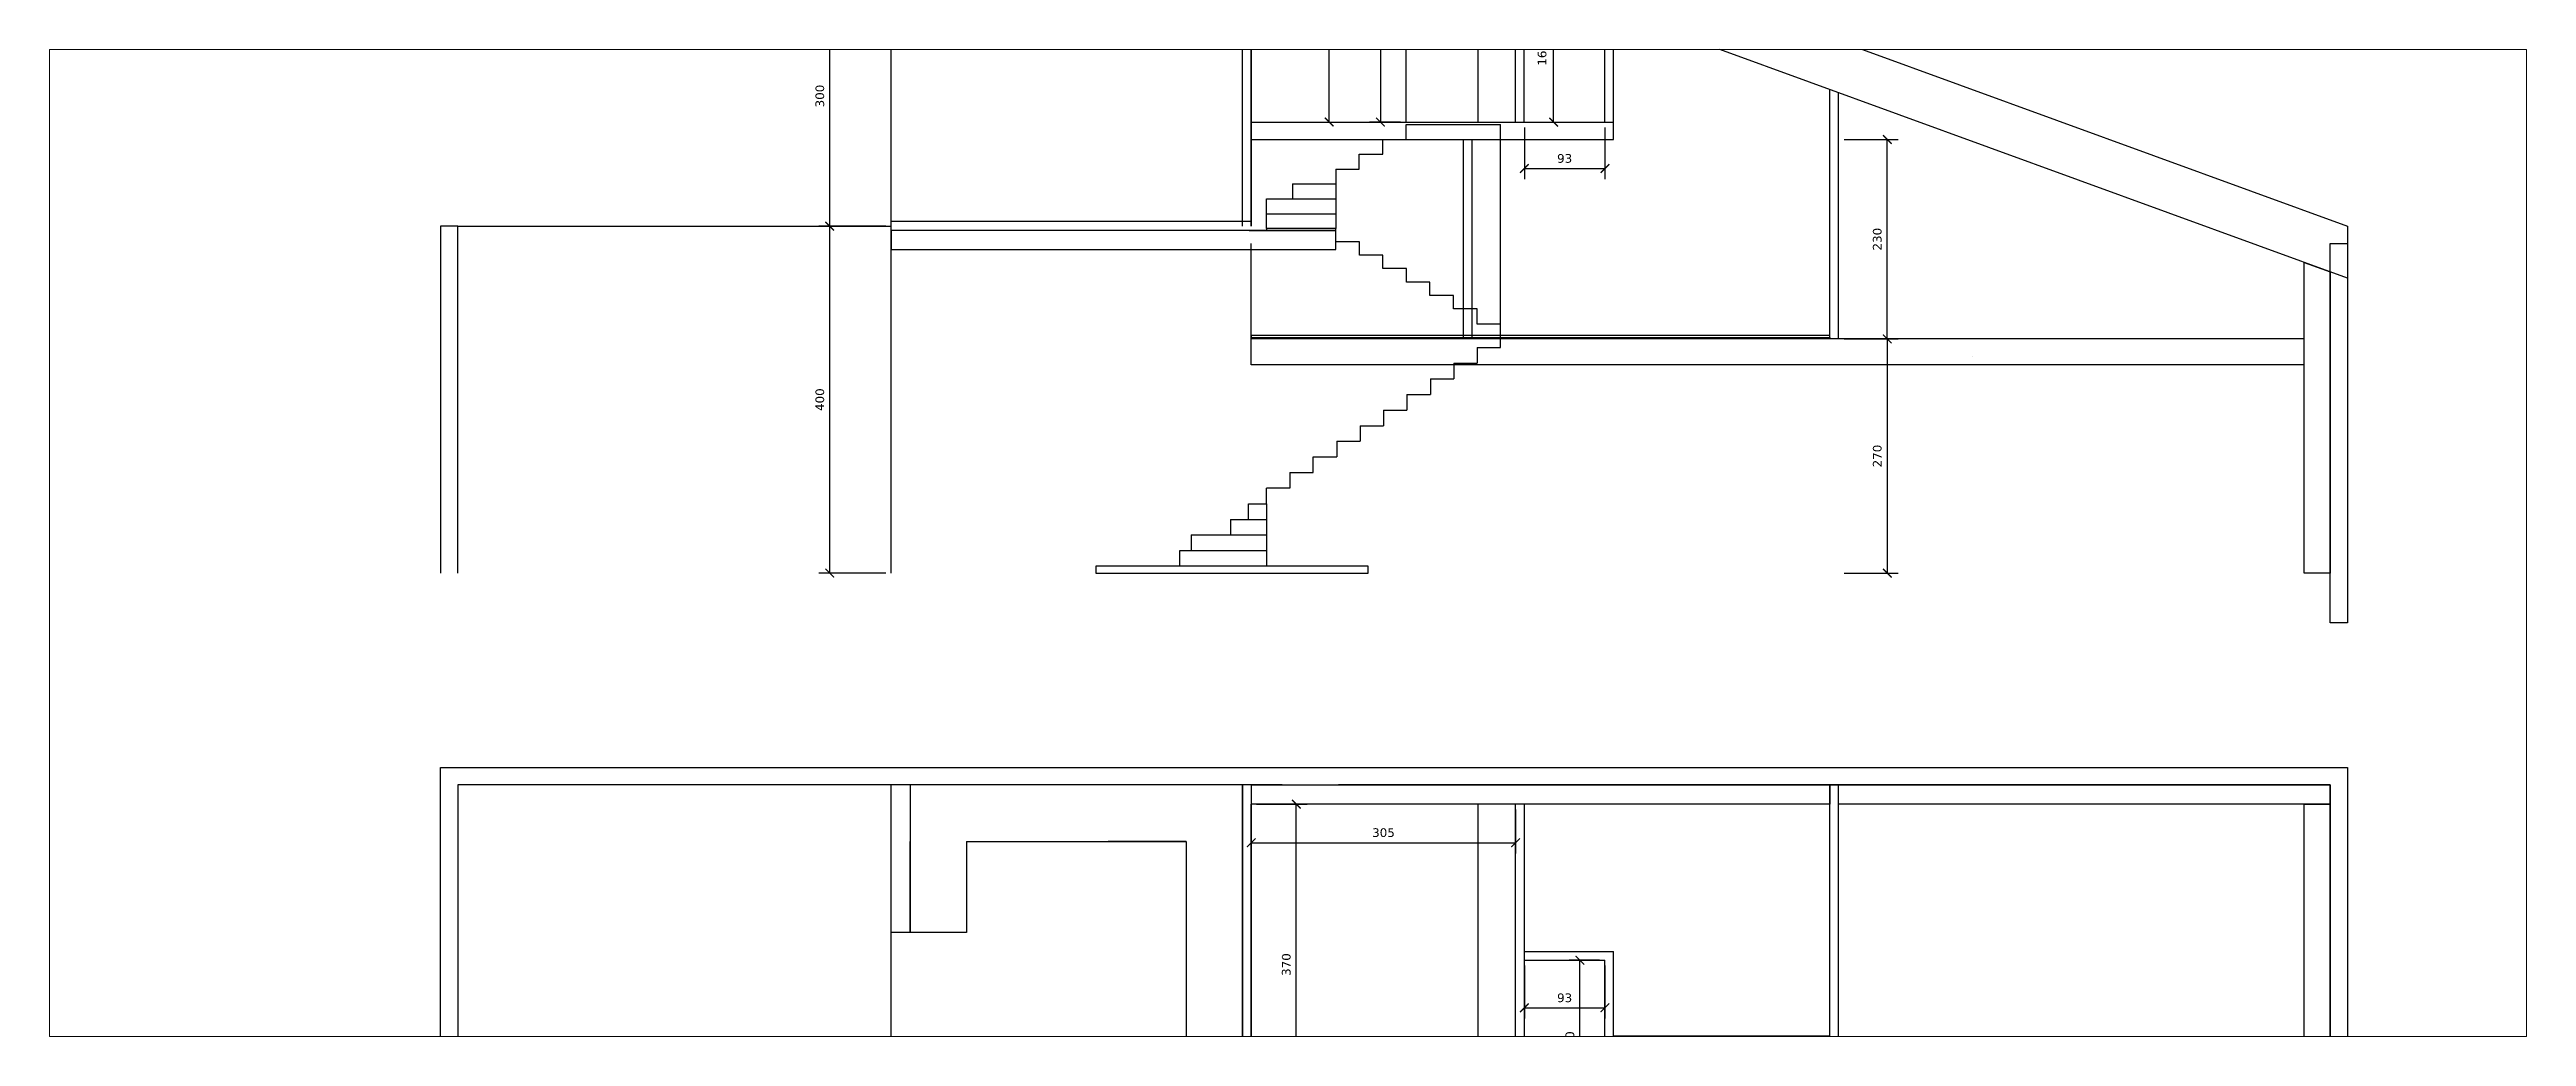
# Paper-space layout 'coupe-escaliers' of a CAD drawing. Header units: centimetres. Extents: x -29 to 257, y 68 to 182.
# The model-space entities are those that its viewports show. They can reach past a viewport. Long polylines and large blocks are cut down to what shows.
import ezdxf

# ---------------------------------------------------------------- set-up
doc = ezdxf.new("R2010")
doc.units = ezdxf.units.CM
doc.header["$PDMODE"] = 34
doc.header["$PDSIZE"] = 100
for name, color, linetype in [('A-FP 1', 2, 'Continuous'), ('A-POTEAU', 44, 'Continuous'), ('A-Roof', 2, 'Continuous'), ('A-Wall', 30, 'Continuous'), ('charpente', 34, 'Continuous'), ('couches-de-finitions', 4, 'Continuous'), ('Dimensions', 6, 'Continuous'), ('I-Cloison', 11, 'Continuous'), ('I-STAIRS', 44, 'Continuous'), ('IS-Ouate', 253, 'Continuous'), ('Meubles', 3, 'Continuous'), ('Mur de soutenement', 1, 'Continuous'), ('Portes', 3, 'Continuous'), ('Title Block', 250, 'Continuous')]:
    doc.layers.add(name, color=color, linetype=linetype)
doc.styles.add('Seb', font='Verdana.ttf')
doc.dimstyles.new('d', dxfattribs={"dimtxt": 1, "dimasz": 1, "dimexe": 1.25, "dimexo": 0.625, "dimtad": 1, "dimdec": 1, "dimlfac": 0.1, "dimtxsty": 'Seb', "dimblk": 'ARCHTICK', "dimblk1": 'ARCHTICK', "dimblk2": 'ARCHTICK', "dimcen": 2.5, "dimclrd": 256, "dimclre": 256, "dimadec": 0, "dimazin": 0, "dimtfac": 1, "dimtdec": 1, "dimtmove": 0, "dimatfit": 3, "dimldrblk": 'ARCHTICK', "dimfxl": 1, "dimlwd": -1, "dimlwe": -1, "dimarcsym": 0})

# ---------------------------------------------------------------- blocks, each defined once
blk = doc.blocks.new('_ArchTick')
at = {"color": 0, "linetype": 'ByBlock', "const_width": 0.15}
blk.add_lwpolyline([(-0.5, -0.5), (0.5, 0.5)], dxfattribs=at)
blk = doc.blocks.new('*D2673')
at = {"layer": 'Defpoints', "color": 0, "transparency": 16777216}
for p in [(663658, 112852), (663361, 110852), (663658, 110852)]:
    blk.add_point(p, dxfattribs=at)
at = {"layer": 'Dimensions', "transparency": 16777216}
for p, q in [((663595, 112852), (663236, 112852)), ((663361, 112852), (663361, 110852)), ((663595, 110852), (663236, 110852))]:
    blk.add_line(p, q, dxfattribs=at)
at = {"layer": 'Dimensions', "transparency": 16777216, "xscale": 100, "yscale": 100, "zscale": 100}
for p, rotation in [((663361, 112852), 90), ((663361, 110852), 270)]:
    blk.add_blockref('_ArchTick', p, dxfattribs=dict(at, rotation=rotation))
at = {"layer": 'Dimensions', "color": 0, "transparency": 16777216, "insert": (663246, 111852), "char_height": 100, "attachment_point": 5, "rotation": 90, "style": 'Seb'}
blk.add_mtext('200', dxfattribs=at)
blk = doc.blocks.new('*D2731')
at = {"layer": 'Defpoints', "color": 0, "transparency": 16777216}
for p in [(661872, 102990), (662391, 102990), (661872, 99290)]:
    blk.add_point(p, dxfattribs=at)
at = {"layer": 'Dimensions', "transparency": 16777216}
for p, q in [((661934, 102990), (662516, 102990)), ((662391, 99290), (662391, 102990)), ((661934, 99290), (662516, 99290))]:
    blk.add_line(p, q, dxfattribs=at)
at = {"layer": 'Dimensions', "transparency": 16777216, "xscale": 100, "yscale": 100, "zscale": 100}
for p, rotation in [((662391, 102990), 90), ((662391, 99290), 270)]:
    blk.add_blockref('_ArchTick', p, dxfattribs=dict(at, rotation=rotation))
at = {"layer": 'Dimensions', "color": 0, "transparency": 16777216, "insert": (662276, 101140), "char_height": 100, "attachment_point": 5, "rotation": 90, "style": 'Seb'}
blk.add_mtext('370', dxfattribs=at)
blk = doc.blocks.new('*D2732')
at = {"layer": 'Defpoints', "color": 0, "transparency": 16777216}
for p in [(661872, 102990), (664922, 102990), (664922, 102545)]:
    blk.add_point(p, dxfattribs=at)
at = {"layer": 'Dimensions', "transparency": 16777216}
for p, q in [((661872, 102928), (661872, 102420)), ((664922, 102928), (664922, 102420)), ((661872, 102545), (664922, 102545))]:
    blk.add_line(p, q, dxfattribs=at)
at = {"layer": 'Dimensions', "transparency": 16777216, "xscale": 100, "yscale": 100, "zscale": 100, "rotation": 180}
blk.add_blockref('_ArchTick', (661872, 102545), dxfattribs=at)
at = {"layer": 'Dimensions', "transparency": 16777216, "xscale": 100, "yscale": 100, "zscale": 100}
blk.add_blockref('_ArchTick', (664922, 102545), dxfattribs=at)
at = {"layer": 'Dimensions', "color": 0, "transparency": 16777216, "insert": (663397, 102660), "char_height": 100, "attachment_point": 5, "style": 'Seb'}
blk.add_mtext('305', dxfattribs=at)
blk = doc.blocks.new('*D2733')
at = {"layer": 'Defpoints', "color": 0, "transparency": 16777216}
for p in [(665022, 101190), (665952, 101190), (665952, 100642)]:
    blk.add_point(p, dxfattribs=at)
at = {"layer": 'Dimensions', "transparency": 16777216}
for p, q in [((665022, 101128), (665022, 100517)), ((665952, 101128), (665952, 100517)), ((665022, 100642), (665952, 100642))]:
    blk.add_line(p, q, dxfattribs=at)
at = {"layer": 'Dimensions', "transparency": 16777216, "xscale": 100, "yscale": 100, "zscale": 100, "rotation": 180}
blk.add_blockref('_ArchTick', (665022, 100642), dxfattribs=at)
at = {"layer": 'Dimensions', "transparency": 16777216, "xscale": 100, "yscale": 100, "zscale": 100}
blk.add_blockref('_ArchTick', (665952, 100642), dxfattribs=at)
at = {"layer": 'Dimensions', "color": 0, "transparency": 16777216, "insert": (665487, 100756), "char_height": 100, "attachment_point": 5, "style": 'Seb'}
blk.add_mtext('93', dxfattribs=at)
blk = doc.blocks.new('*D2734')
at = {"layer": 'Defpoints', "color": 0, "transparency": 16777216}
for p in [(665663, 101190), (665952, 101190), (665952, 99290)]:
    blk.add_point(p, dxfattribs=at)
at = {"layer": 'Dimensions', "transparency": 16777216}
for p, q in [((665889, 101190), (665538, 101190)), ((665663, 99290), (665663, 101190)), ((665889, 99290), (665538, 99290))]:
    blk.add_line(p, q, dxfattribs=at)
at = {"layer": 'Dimensions', "transparency": 16777216, "xscale": 100, "yscale": 100, "zscale": 100}
for p, rotation in [((665663, 101190), 90), ((665663, 99290), 270)]:
    blk.add_blockref('_ArchTick', p, dxfattribs=dict(at, rotation=rotation))
at = {"layer": 'Dimensions', "color": 0, "transparency": 16777216, "insert": (665548, 100240), "char_height": 100, "attachment_point": 5, "rotation": 90, "style": 'Seb'}
blk.add_mtext('190', dxfattribs=at)
blk = doc.blocks.new('*D2736')
at = {"layer": 'Defpoints', "color": 0, "transparency": 16777216}
for p in [(657009, 109652), (657718, 109652), (657718, 105652)]:
    blk.add_point(p, dxfattribs=at)
at = {"layer": 'Dimensions', "transparency": 16777216}
for p, q in [((657655, 109652), (656884, 109652)), ((657009, 105652), (657009, 109652)), ((657655, 105652), (656884, 105652))]:
    blk.add_line(p, q, dxfattribs=at)
at = {"layer": 'Dimensions', "transparency": 16777216, "xscale": 100, "yscale": 100, "zscale": 100}
for p, rotation in [((657009, 109652), 90), ((657009, 105652), 270)]:
    blk.add_blockref('_ArchTick', p, dxfattribs=dict(at, rotation=rotation))
at = {"layer": 'Dimensions', "color": 0, "transparency": 16777216, "insert": (656895, 107652), "char_height": 100, "attachment_point": 5, "rotation": 90, "style": 'Seb'}
blk.add_mtext('400', dxfattribs=at)
blk = doc.blocks.new('*D2737')
at = {"layer": 'Defpoints', "color": 0, "transparency": 16777216}
for p in [(657009, 112652), (657718, 112652), (657718, 109652)]:
    blk.add_point(p, dxfattribs=at)
at = {"layer": 'Dimensions', "transparency": 16777216}
for p, q in [((657655, 112652), (656884, 112652)), ((657009, 109652), (657009, 112652)), ((657655, 109652), (656884, 109652))]:
    blk.add_line(p, q, dxfattribs=at)
at = {"layer": 'Dimensions', "transparency": 16777216, "xscale": 100, "yscale": 100, "zscale": 100}
for p, rotation in [((657009, 112652), 90), ((657009, 109652), 270)]:
    blk.add_blockref('_ArchTick', p, dxfattribs=dict(at, rotation=rotation))
at = {"layer": 'Dimensions', "color": 0, "transparency": 16777216, "insert": (656895, 111152), "char_height": 100, "attachment_point": 5, "rotation": 90, "style": 'Seb'}
blk.add_mtext('300', dxfattribs=at)
blk = doc.blocks.new('*D2738')
at = {"layer": 'Defpoints', "color": 0, "transparency": 16777216}
for p in [(661872, 113564), (662771, 113564), (661872, 110852)]:
    blk.add_point(p, dxfattribs=at)
at = {"layer": 'Dimensions', "transparency": 16777216}
for p, q in [((661934, 113564), (662896, 113564)), ((662771, 110852), (662771, 113564)), ((661934, 110852), (662896, 110852))]:
    blk.add_line(p, q, dxfattribs=at)
at = {"layer": 'Dimensions', "transparency": 16777216, "xscale": 100, "yscale": 100, "zscale": 100}
for p, rotation in [((662771, 113564), 90), ((662771, 110852), 270)]:
    blk.add_blockref('_ArchTick', p, dxfattribs=dict(at, rotation=rotation))
at = {"layer": 'Dimensions', "color": 0, "transparency": 16777216, "insert": (662645, 112208), "char_height": 100, "attachment_point": 5, "rotation": 90, "style": 'Seb'}
blk.add_mtext('271,2', dxfattribs=at)
blk = doc.blocks.new('*D2739')
at = {"layer": 'Defpoints', "color": 0, "transparency": 16777216}
for p in [(664922, 112545), (665360, 112545), (664922, 110852)]:
    blk.add_point(p, dxfattribs=at)
at = {"layer": 'Dimensions', "transparency": 16777216}
for p, q in [((664984, 112545), (665485, 112545)), ((665360, 110852), (665360, 112545)), ((664984, 110852), (665485, 110852))]:
    blk.add_line(p, q, dxfattribs=at)
at = {"layer": 'Dimensions', "transparency": 16777216, "xscale": 100, "yscale": 100, "zscale": 100}
for p, rotation in [((665360, 112545), 90), ((665360, 110852), 270)]:
    blk.add_blockref('_ArchTick', p, dxfattribs=dict(at, rotation=rotation))
at = {"layer": 'Dimensions', "color": 0, "transparency": 16777216, "insert": (665234, 111698), "char_height": 100, "attachment_point": 5, "rotation": 90, "style": 'Seb'}
blk.add_mtext('169,3', dxfattribs=at)
blk = doc.blocks.new('*D2740')
at = {"layer": 'Defpoints', "color": 0, "transparency": 16777216}
for p in [(668647, 108352), (668647, 105652), (669209, 105652)]:
    blk.add_point(p, dxfattribs=at)
at = {"layer": 'Dimensions', "transparency": 16777216}
for p, q in [((668710, 108352), (669334, 108352)), ((669209, 108352), (669209, 105652)), ((668710, 105652), (669334, 105652))]:
    blk.add_line(p, q, dxfattribs=at)
at = {"layer": 'Dimensions', "transparency": 16777216, "xscale": 100, "yscale": 100, "zscale": 100}
for p, rotation in [((669209, 108352), 90), ((669209, 105652), 270)]:
    blk.add_blockref('_ArchTick', p, dxfattribs=dict(at, rotation=rotation))
at = {"layer": 'Dimensions', "color": 0, "transparency": 16777216, "insert": (669094, 107002), "char_height": 100, "attachment_point": 5, "rotation": 90, "style": 'Seb'}
blk.add_mtext('270', dxfattribs=at)
blk = doc.blocks.new('*D2741')
at = {"layer": 'Defpoints', "color": 0, "transparency": 16777216}
for p in [(668647, 110652), (669209, 110652), (668647, 108352)]:
    blk.add_point(p, dxfattribs=at)
at = {"layer": 'Dimensions', "transparency": 16777216}
for p, q in [((668710, 110652), (669334, 110652)), ((669209, 108352), (669209, 110652)), ((668710, 108352), (669334, 108352))]:
    blk.add_line(p, q, dxfattribs=at)
at = {"layer": 'Dimensions', "transparency": 16777216, "xscale": 100, "yscale": 100, "zscale": 100}
for p, rotation in [((669209, 110652), 90), ((669209, 108352), 270)]:
    blk.add_blockref('_ArchTick', p, dxfattribs=dict(at, rotation=rotation))
at = {"layer": 'Dimensions', "color": 0, "transparency": 16777216, "insert": (669094, 109502), "char_height": 100, "attachment_point": 5, "rotation": 90, "style": 'Seb'}
blk.add_mtext('230', dxfattribs=at)
blk = doc.blocks.new('*D2742')
at = {"layer": 'Defpoints', "color": 0, "transparency": 16777216}
for p in [(665022, 110852), (665952, 110852), (665952, 110317)]:
    blk.add_point(p, dxfattribs=at)
at = {"layer": 'Dimensions', "transparency": 16777216}
for p, q in [((665022, 110790), (665022, 110192)), ((665952, 110790), (665952, 110192)), ((665022, 110317), (665952, 110317))]:
    blk.add_line(p, q, dxfattribs=at)
at = {"layer": 'Dimensions', "transparency": 16777216, "xscale": 100, "yscale": 100, "zscale": 100, "rotation": 180}
blk.add_blockref('_ArchTick', (665022, 110317), dxfattribs=at)
at = {"layer": 'Dimensions', "transparency": 16777216, "xscale": 100, "yscale": 100, "zscale": 100}
blk.add_blockref('_ArchTick', (665952, 110317), dxfattribs=at)
at = {"layer": 'Dimensions', "color": 0, "transparency": 16777216, "insert": (665487, 110432), "char_height": 100, "attachment_point": 5, "style": 'Seb'}
blk.add_mtext('93', dxfattribs=at)

msp = doc.modelspace()

# ---------------------------------------------------------------- linework, layer by layer
at = {"layer": 'A-FP 1'}
for p, q in [((652717.75, 109652.1), (657717.75, 109652.1)), ((657717.75, 109710.1), (661871.54, 109710.1))]:
    msp.add_line(p, q, dxfattribs=at)
msp.add_lwpolyline([(661847.75, 109382.1), (662847.75, 109382.1), (662847.75, 109602.1), (657717.75, 109602.1), (657717.75, 109382.1), (661871.54, 109382.1)], dxfattribs=at)
at = {"layer": 'A-POTEAU'}
for p, q in [((661871.54, 113563.95), (661871.54, 109652.1)), ((661871.54, 105652.1), (662121.54, 105652.1))]:
    msp.add_line(p, q, dxfattribs=at)
at = {"layer": 'A-Roof'}
for points in [[(661996.54, 113609.45), (657717.75, 112052.1), (657717.75, 112652.1), (661996.54, 114209.45), (674517.75, 109652.1), (674517.75, 109052.1)], [(674317.75, 109124.89), (674317.75, 105652.1), (674017.75, 105652.1), (674017.75, 109234.09)]]:
    msp.add_lwpolyline(points, close=True, dxfattribs=at)
at = {"layer": 'A-Wall'}
msp.add_lwpolyline([(657937.75, 103210.11), (657937.75, 101510.11), (657717.75, 101510.11), (657717.75, 103210.11)], dxfattribs=at)
at = {"layer": 'charpente'}
msp.add_line((657717.75, 105652.1), (657717.75, 112052.1), dxfattribs=at)
at = {"layer": 'couches-de-finitions'}
msp.add_lwpolyline([(661871.54, 108370.1), (668547.35, 108370.1), (668547.35, 108392.1), (661871.54, 108392.1), (661871.54, 108370.1)], dxfattribs=at)
for points in [[(668547.35, 108370.1), (668547.35, 108352.1), (661871.54, 108352.1), (661871.54, 108370.1)], [(660080.13, 105732.1), (660080.13, 105652.1), (663220.5, 105652.1), (663220.5, 105732.1)]]:
    msp.add_lwpolyline(points, close=True, dxfattribs=at)
at = {"layer": 'Dimensions'}
msp.add_line((664487.75, 99290.11), (664487.75, 102990.11), dxfattribs=at)
at = {"layer": 'I-Cloison'}
for p, q in [((661771.54, 109652.1), (661771.54, 113527.56)), ((661871.54, 109652.1), (661871.54, 113563.95)), ((664921.54, 110852.1), (664921.54, 112544.84)), ((665021.54, 110852.1), (665021.54, 112508.44)), ((665951.54, 110852.1), (665951.54, 112169.95)), ((666051.54, 110652.1), (666051.54, 112133.55)), ((668547.35, 108352.1), (668547.35, 111225.15)), ((668647.35, 108352.1), (668647.35, 111188.75)), ((661871.54, 110852.1), (666051.54, 110852.1)), ((661871.54, 110652.1), (664321.54, 110652.1)), ((664217.75, 110652.1), (666051.54, 110652.1)), ((664321.54, 108352.1), (664321.54, 110652.1)), ((664421.54, 108352.1), (664421.54, 110652.1)), ((661871.54, 108352.1), (661871.54, 109452.1)), ((674017.75, 108352.1), (661871.54, 108352.1)), ((661871.54, 108052.1), (661871.54, 108352.1)), ((674017.75, 108052.1), (661871.54, 108052.1)), ((670189.25, 108152.1), (670189.25, 108152.1)), ((661771.54, 103210.11), (661771.54, 100220.11)), ((661871.54, 103210.11), (661771.54, 103210.11)), ((661871.54, 103210.11), (661871.54, 100320.11)), ((668327.35, 103210.11), (668547.35, 103210.11)), ((668647.35, 103210.11), (668547.35, 103210.11)), ((668547.35, 100320.11), (668547.35, 103210.11)), ((668647.35, 100220.11), (668647.35, 103210.11)), ((661871.54, 99290.11), (661871.54, 102990.11)), ((661871.54, 102990.11), (661871.54, 101990.11)), ((664487.75, 99290.11), (664487.75, 102990.11)), ((664921.54, 100120.11), (664921.54, 102990.11)), ((665021.54, 102990.11), (665021.54, 100120.11)), ((665021.54, 101290.11), (666051.54, 101290.11)), ((665021.54, 101190.11), (665951.54, 101190.11)), ((665951.54, 99290.11), (665951.54, 101190.11)), ((666051.54, 99290.11), (666051.54, 101290.11)), ((666051.54, 100320.11), (668547.35, 100320.11)), ((666051.54, 100220.11), (668547.35, 100220.11)), ((668547.35, 99290.11), (668547.35, 100220.11)), ((668647.35, 100220.11), (668647.35, 99290.11))]:
    msp.add_line(p, q, dxfattribs=at)
msp.add_lwpolyline([(662847.75, 109602.1), (662847.75, 109624.1), (662047.75, 109624.1), (662047.75, 109602.1), (662847.75, 109602.1)], dxfattribs=at)
at = {"layer": 'I-STAIRS'}
for p, q in [((663387.75, 110481.24), (663387.75, 110652.67)), ((663387.75, 110652.67), (663657.75, 110652.67)), ((663657.75, 110652.67), (663657.75, 110824.1)), ((663657.75, 110824.1), (664747.75, 110824.1)), ((664747.75, 108524.1), (664747.75, 110824.1)), ((662847.75, 110309.82), (663117.75, 110309.82)), ((662847.75, 110309.82), (662847.75, 109624.1)), ((663117.75, 110309.82), (663117.75, 110481.24)), ((663117.75, 110481.24), (663387.75, 110481.24)), ((662347.75, 110138.39), (662847.75, 110138.39)), ((662347.75, 110138.39), (662347.75, 109966.96)), ((662047.75, 109966.96), (662847.75, 109966.96)), ((662047.75, 109624.1), (662047.75, 109966.96)), ((662047.75, 109795.53), (662847.75, 109795.53)), ((661847.75, 109602.1), (662647.75, 109602.1)), ((663119.18, 109470.1), (662847.75, 109470.1)), ((663119.18, 109316.1), (663119.18, 109470.1)), ((663390.61, 109316.1), (663119.18, 109316.1)), ((663390.61, 109162.1), (663390.61, 109316.1)), ((663662.04, 109162.1), (663390.61, 109162.1)), ((663662.04, 109008.1), (663662.04, 109162.1)), ((663933.47, 109008.1), (663662.04, 109008.1)), ((663933.47, 108854.1), (663933.47, 109008.1)), ((664204.9, 108854.1), (663933.47, 108854.1)), ((664204.9, 108700.1), (664204.9, 108854.1)), ((664476.33, 108700.1), (664204.9, 108700.1)), ((664476.33, 108524.1), (664476.33, 108700.1)), ((664747.75, 108524.1), (664476.33, 108524.1)), ((664747.75, 108370.1), (664747.75, 108524.1)), ((664747.75, 108252.1), (664747.75, 108432.1)), ((664207.75, 108072.1), (664207.75, 107892.1)), ((664207.75, 108072.1), (664477.75, 108072.1)), ((664477.75, 108252.1), (664477.75, 108072.1)), ((664477.75, 108252.1), (664747.75, 108252.1)), ((663937.75, 107892.1), (663937.75, 107712.1)), ((663937.75, 107892.1), (664207.75, 107892.1)), ((663397.75, 107532.1), (663397.75, 107352.1)), ((663397.75, 107532.1), (663667.75, 107532.1)), ((663667.75, 107712.1), (663667.75, 107532.1)), ((663667.75, 107712.1), (663937.75, 107712.1)), ((662857.75, 107172.1), (662857.75, 106992.1)), ((662857.75, 107172.1), (663127.75, 107172.1)), ((663127.75, 107352.1), (663127.75, 107172.1)), ((663127.75, 107352.1), (663397.75, 107352.1)), ((662587.75, 106812.1), (662587.75, 106992.1)), ((662587.75, 106992.1), (662857.75, 106992.1)), ((662317.75, 106632.1), (662047.75, 106632.1)), ((662047.75, 106452.1), (662047.75, 106632.1)), ((662317.75, 106812.1), (662587.75, 106812.1)), ((662317.75, 106812.1), (662317.75, 106632.1)), ((661840.65, 106272.1), (661840.65, 106452.1)), ((661840.65, 106452.1), (662047.75, 106452.1)), ((662047.75, 106452.1), (662047.75, 105732.1)), ((661178.12, 106092.1), (662047.75, 106092.1)), ((661178.12, 106092.1), (661178.12, 105912.1)), ((661633.54, 106272.1), (662047.75, 106272.1)), ((661633.54, 106272.1), (661633.54, 106092.1)), ((661047.75, 105912.1), (662047.75, 105912.1)), ((661047.75, 105732.1), (661047.75, 105912.1))]:
    msp.add_line(p, q, dxfattribs=at)
at = {"layer": 'IS-Ouate'}
for points in [[(661871.54, 103210.11), (662227.75, 103210.11)], [(661871.54, 103210.11), (668547.35, 103210.11), (668547.35, 102990.11), (661871.54, 102990.11)], [(668647.35, 103210.11), (674317.75, 103210.11), (674317.75, 102990.11), (668647.35, 102990.11), (668647.35, 103210.11)], [(674317.75, 99410.11), (674017.75, 99410.11), (674017.75, 102990.11), (674317.75, 102990.11), (674317.75, 99410.11)]]:
    msp.add_lwpolyline(points, dxfattribs=at)
at = {"layer": 'Meubles'}
for p, q in [((658587.75, 102560.11), (659487.75, 102560.11)), ((661121.54, 102560.11), (660221.54, 102560.11))]:
    msp.add_line(p, q, dxfattribs=at)
for points in [[(657937.75, 103210.11), (657937.75, 102560.11)], [(658587.75, 102560.11), (661121.54, 102560.11), (661121.54, 102560.11), (661121.54, 100220.11), (661771.54, 100220.11), (661771.54, 103210.11), (657937.75, 103210.11)], [(658587.75, 102560.11), (658587.75, 101510.11), (657937.75, 101510.11), (657937.75, 102560.11)]]:
    msp.add_lwpolyline(points, dxfattribs=at)
at = {"layer": 'Mur de soutenement'}
for p, q in [((652717.75, 109652.1), (652517.75, 109652.1)), ((652517.75, 109652.1), (652517.75, 105652.1)), ((652717.75, 105652.1), (652717.75, 109652.1))]:
    msp.add_line(p, q, dxfattribs=at)
msp.add_lwpolyline([(674517.75, 105077.96), (674317.75, 105077.96), (674317.75, 109452.1), (674517.75, 109452.1)], close=True, dxfattribs=at)
for points in [[(652517.75, 103210.11), (652517.75, 103410.11), (674517.75, 103410.11), (674517.75, 103210.11)], [(652717.75, 103210.11), (652717.75, 97210.11), (652517.75, 97210.11), (652517.75, 103410.11), (652717.75, 103410.11)], [(662227.75, 103210.11), (652717.75, 103210.11)], [(674317.75, 103210.11), (662877.75, 103210.11)], [(667757.35, 103210.11), (670057.35, 103210.11)], [(674317.75, 103410.11), (674517.75, 103410.11), (674517.75, 87650.11), (674317.75, 87650.11), (674317.75, 103210.11)]]:
    msp.add_lwpolyline(points, dxfattribs=at)
at = {"layer": 'Portes'}
for p, q in [((663657.75, 110852.1), (663657.75, 112852.1)), ((664487.75, 110852.1), (664487.75, 112702.72)), ((663657.75, 110852.1), (664487.75, 110852.1)), ((657717.75, 97910.11), (657717.75, 103210.11)), ((669647.35, 103410.11), (670547.35, 103410.11)), ((661771.54, 100220.11), (661771.54, 99290.11))]:
    msp.add_line(p, q, dxfattribs=at)

# ---------------------------------------------------------------- dimensions: what is measured, and where the dimension line sits
at = {"layer": 'Dimensions'}
for base, p1, p2, picture, middle in [((662770.92, 113563.95), (661871.54, 110852.1), (661871.54, 113563.95), '*D2738', (662644.62, 112208.03)), ((663360.81, 110852.1), (663657.75, 112852.1), (663657.75, 110852.1), '*D2673', (663245.93, 111852.1)), ((657009.4, 112652.1), (657717.75, 109652.1), (657717.75, 112652.1), '*D2737', (656894.52, 111152.1)), ((665360.08, 112544.84), (664921.54, 110852.1), (664921.54, 112544.84), '*D2739', (665233.78, 111698.47)), ((669209.35, 110652.1), (668647.35, 108352.1), (668647.35, 110652.1), '*D2741', (669094.47, 109502.1)), ((657009.4, 109652.1), (657717.75, 105652.1), (657717.75, 109652.1), '*D2736', (656894.52, 107652.1)), ((669209.35, 105652.1), (668647.35, 108352.1), (668647.35, 105652.1), '*D2740', (669094.47, 107002.1)), ((662391.14, 102990.11), (661871.54, 99290.11), (661871.54, 102990.11), '*D2731', (662276.26, 101140.11)), ((665662.76, 101190.11), (665951.54, 99290.11), (665951.54, 101190.11), '*D2734', (665547.87, 100240.11))]:
    dim = msp.add_linear_dim(base=base, p1=p1, p2=p2, angle=90, dimstyle='d', dxfattribs=at)
    dim.commit()
    dim.dimension.update_dxf_attribs({"geometry": picture, "text_midpoint": middle})
for base, p1, p2, picture, middle in [((665951.54, 110317.49), (665021.54, 110852.1), (665951.54, 110852.1), '*D2742', (665486.54, 110432.37)), ((664921.54, 102544.72), (661871.54, 102990.11), (664921.54, 102990.11), '*D2732', (663396.54, 102659.6)), ((665951.54, 100641.54), (665021.54, 101190.11), (665951.54, 101190.11), '*D2733', (665486.54, 100756.43))]:
    dim = msp.add_linear_dim(base=base, p1=p1, p2=p2, dimstyle='d', dxfattribs=at)
    dim.commit()
    dim.dimension.update_dxf_attribs({"geometry": picture, "text_midpoint": middle})

psp = doc.layouts.new('coupe-escaliers')

# ---------------------------------------------------------------- viewports
at = {"layer": 'Title Block', "view_target_point": (16313.45, 2053.84)}
psp.add_viewport(center=(114.35, 124.72), size=(285.75, 113.7613), view_center_point=(645981.9, 103946.17), view_height=11376.1319, dxfattribs=at)

doc.saveas('drawing.dxf')
